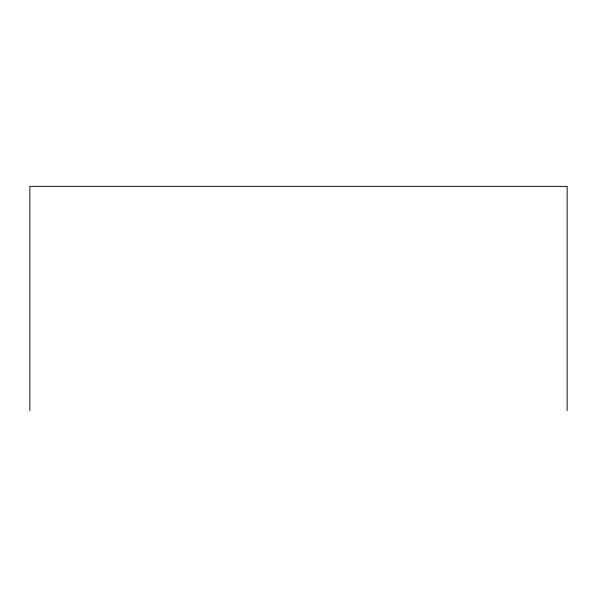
<?xml version="1.0" encoding="UTF-8"?>
<svg xmlns="http://www.w3.org/2000/svg" width="597" height="597" viewBox="0 0 597 597"><rect width="100%" height="100%" fill="white"/><g stroke="black" fill="none" stroke-linecap="round" stroke-linejoin="round"><path stroke-width="0.9" d="M567.15 410.632L567.15 186.368L29.85 186.368L29.85 410.632"/></g></svg>
